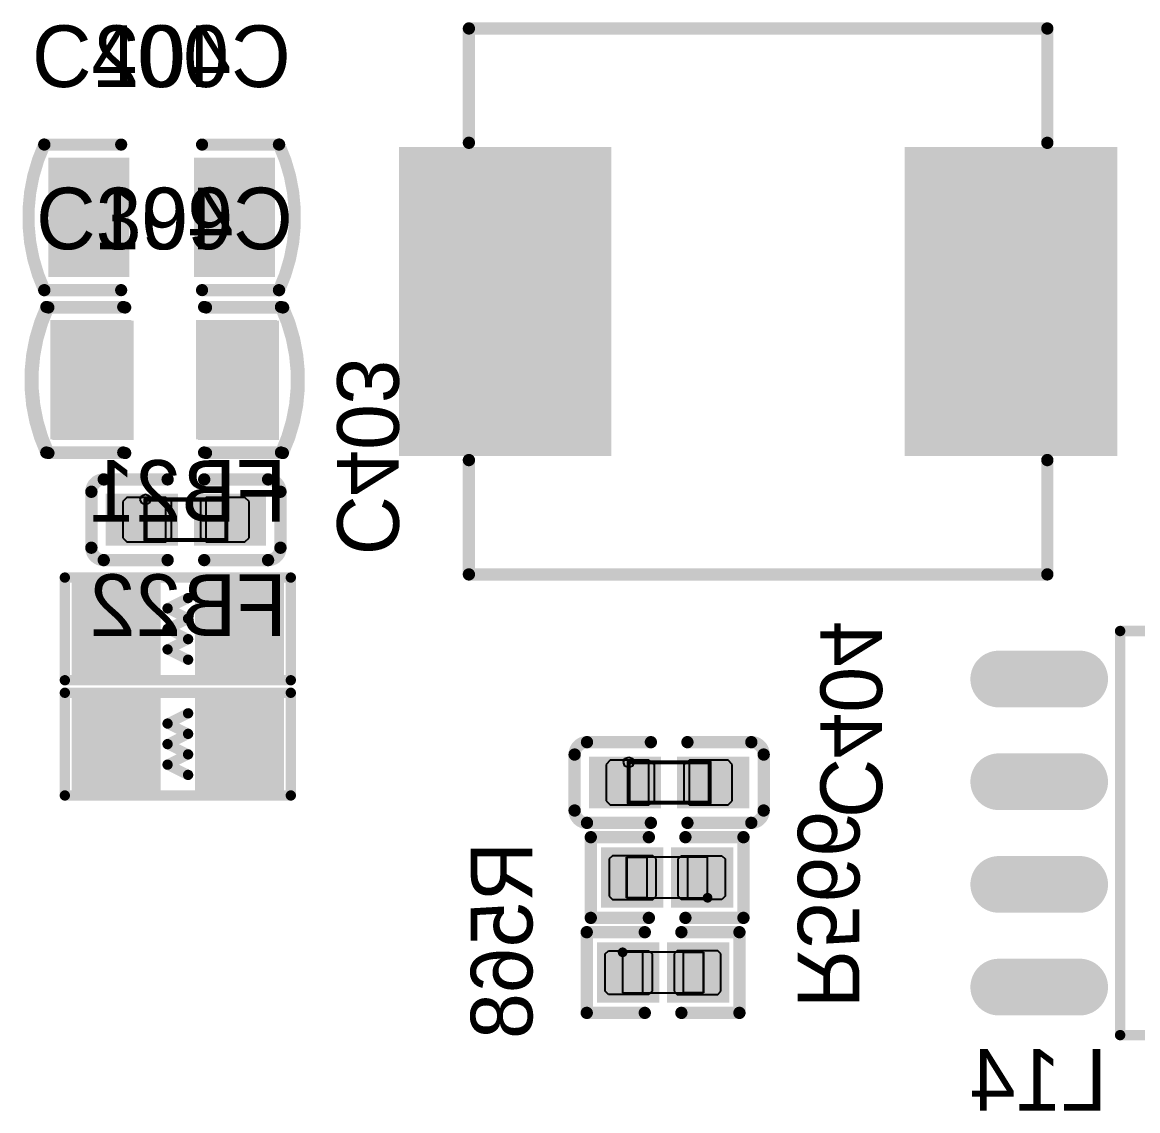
# Model space of a CAD drawing. Header units: millimetres. Extents: x 892 to 1144, y 1011 to 1123.
# Drawn here: x 1008.35 to 1022.14, y 1079.19 to 1092.65 of the extents above; entities that cross this region are included whole.
import ezdxf

# ---------------------------------------------------------------- set-up
doc = ezdxf.new("R2010")
doc.units = ezdxf.units.MM
for name, color, linetype in [('BottomLayer', 5, 'Continuous'), ('BottomOverlay', 54, 'Continuous'), ('BottomPaste', 16, 'Continuous'), ('BottomSolder', 6, 'Continuous'), ('Mechanical15', 56, 'Continuous'), ('Mechanical4', 56, 'Continuous'), ('Mechanical5', 56, 'Continuous'), ('Mechanical6', 56, 'Continuous'), ('TopLayer', 1, 'Continuous'), ('TopOverlay', 2, 'Continuous'), ('TopPaste', 8, 'Continuous'), ('TopSolder', 216, 'Continuous')]:
    doc.layers.add(name, color=color, linetype=linetype)

msp = doc.modelspace()

# ---------------------------------------------------------------- linework, layer by layer
at = {"layer": 'BottomLayer', "const_width": 0.599}
for points in [[(1021.426, 1084.53), (1020.425, 1084.53)], [(1021.426, 1083.26), (1020.425, 1083.26)], [(1021.426, 1081.99), (1020.425, 1081.99)], [(1021.426, 1080.72), (1020.425, 1080.72)]]:
    msp.add_lwpolyline(points, dxfattribs=at)
at = {"layer": 'BottomLayer', "const_width": 0.3}
for points in [[(1020.275, 1084.53, 1), (1020.575, 1084.53, 1)], [(1021.276, 1084.53, 1), (1021.575, 1084.53, 1)], [(1020.275, 1083.26, 1), (1020.575, 1083.26, 1)], [(1021.276, 1083.26, 1), (1021.575, 1083.26, 1)], [(1020.275, 1081.99, 1), (1020.575, 1081.99, 1)], [(1021.276, 1081.99, 1), (1021.575, 1081.99, 1)], [(1020.275, 1080.72, 1), (1020.575, 1080.72, 1)], [(1021.276, 1080.72, 1), (1021.575, 1080.72, 1)]]:
    msp.add_lwpolyline(points, format="xyb", close=True, dxfattribs=at)
at = {"layer": 'BottomLayer'}
for points in [[(1013.11, 1087.39), (1015.534, 1087.39), (1013.11, 1091.01), (1015.534, 1091.01)], [(1019.366, 1087.39), (1021.79, 1087.39), (1019.366, 1091.01), (1021.79, 1091.01)], [(1008.775, 1089.605), (1009.575, 1089.605), (1008.775, 1090.875), (1009.575, 1090.875)], [(1010.575, 1089.605), (1011.375, 1089.605), (1010.575, 1090.875), (1011.375, 1090.875)], [(1008.8, 1087.597), (1009.6, 1087.597), (1008.8, 1088.867), (1009.6, 1088.867)], [(1010.6, 1087.597), (1011.4, 1087.597), (1010.6, 1088.867), (1011.4, 1088.867)], [(1009.435, 1086.23), (1010.225, 1086.23), (1009.435, 1086.77), (1010.225, 1086.77)], [(1010.525, 1086.23), (1011.315, 1086.23), (1010.525, 1086.77), (1011.315, 1086.77)], [(1009.962, 1084.642), (1009.962, 1085.658), (1009.063, 1084.642), (1009.063, 1085.658)], [(1011.486, 1084.642), (1011.486, 1085.658), (1010.587, 1084.642), (1010.587, 1085.658)], [(1009.962, 1083.217), (1009.962, 1084.233), (1009.063, 1083.217), (1009.063, 1084.233)], [(1011.486, 1083.217), (1011.486, 1084.233), (1010.587, 1083.217), (1010.587, 1084.233)], [(1015.41, 1082.98), (1016.2, 1082.98), (1015.41, 1083.52), (1016.2, 1083.52)], [(1016.5, 1082.98), (1017.29, 1082.98), (1016.5, 1083.52), (1017.29, 1083.52)], [(1016.175, 1082.345), (1015.609, 1082.345), (1016.175, 1081.805), (1015.609, 1081.805)], [(1017.041, 1082.345), (1016.475, 1082.345), (1017.041, 1081.805), (1016.475, 1081.805)], [(1015.559, 1080.63), (1016.125, 1080.63), (1015.559, 1081.17), (1016.125, 1081.17)], [(1016.425, 1080.63), (1016.991, 1080.63), (1016.425, 1081.17), (1016.991, 1081.17)]]:
    msp.add_solid(points, dxfattribs=at)
at = {"layer": 'BottomOverlay'}
for points, const_width in [([(1013.874, 1091.162), (1013.874, 1092.576)], 0.152), ([(1013.874, 1092.576), (1021.026, 1092.576)], 0.152), ([(1021.026, 1091.162), (1021.026, 1092.576)], 0.152), ([(1008.625, 1091.14), (1009.575, 1091.14)], 0.15), ([(1010.575, 1091.14), (1011.525, 1091.14)], 0.15), ([(1008.625, 1089.34), (1009.575, 1089.34)], 0.15), ([(1010.575, 1089.34), (1011.525, 1089.34)], 0.15), ([(1008.65, 1089.132), (1009.6, 1089.132)], 0.15), ([(1010.6, 1089.132), (1011.55, 1089.132)], 0.15), ([(1008.65, 1087.332), (1009.6, 1087.332)], 0.15), ([(1010.6, 1087.332), (1011.55, 1087.332)], 0.15), ([(1013.874, 1085.824), (1013.874, 1087.238)], 0.152), ([(1021.026, 1085.824), (1021.026, 1087.238)], 0.152), ([(1009.359, 1086.999), (1010.149, 1086.999)], 0.152), ([(1010.601, 1086.999), (1011.391, 1086.999)], 0.152), ([(1009.206, 1086.154), (1009.206, 1086.846)], 0.152), ([(1011.544, 1086.154), (1011.544, 1086.846)], 0.152), ([(1009.359, 1086.001), (1010.149, 1086.001)], 0.152), ([(1010.601, 1086.001), (1011.391, 1086.001)], 0.152), ([(1008.878, 1085.785), (1011.672, 1085.785)], 0.127), ([(1008.878, 1084.515), (1008.878, 1085.785)], 0.127), ([(1011.672, 1084.515), (1011.672, 1085.785)], 0.127), ([(1013.874, 1085.824), (1021.026, 1085.824)], 0.152), ([(1010.148, 1085.404), (1010.402, 1085.531)], 0.127), ([(1010.148, 1085.404), (1010.402, 1085.277)], 0.127), ([(1010.148, 1085.15), (1010.402, 1085.277)], 0.127), ([(1010.148, 1085.15), (1010.402, 1085.023)], 0.127), ([(1021.926, 1080.126), (1021.926, 1085.124)], 0.13), ([(1021.926, 1085.124), (1023.475, 1085.124)], 0.13), ([(1010.148, 1084.896), (1010.402, 1085.023)], 0.127), ([(1010.148, 1084.896), (1010.402, 1084.769)], 0.127), ([(1008.878, 1084.515), (1011.672, 1084.515)], 0.127), ([(1008.878, 1084.36), (1011.672, 1084.36)], 0.127), ([(1008.878, 1083.09), (1008.878, 1084.36)], 0.127), ([(1011.672, 1083.09), (1011.672, 1084.36)], 0.127), ([(1010.148, 1083.979), (1010.402, 1084.106)], 0.127), ([(1010.148, 1083.979), (1010.402, 1083.852)], 0.127), ([(1010.148, 1083.725), (1010.402, 1083.852)], 0.127), ([(1010.148, 1083.725), (1010.402, 1083.598)], 0.127), ([(1015.334, 1083.749), (1016.124, 1083.749)], 0.152), ([(1016.576, 1083.749), (1017.366, 1083.749)], 0.152), ([(1010.148, 1083.471), (1010.402, 1083.598)], 0.127), ([(1015.181, 1082.904), (1015.181, 1083.596)], 0.152), ([(1017.519, 1082.904), (1017.519, 1083.596)], 0.152), ([(1010.148, 1083.471), (1010.402, 1083.344)], 0.127), ([(1008.878, 1083.09), (1011.672, 1083.09)], 0.127), ([(1015.334, 1082.751), (1016.124, 1082.751)], 0.152), ([(1016.576, 1082.751), (1017.366, 1082.751)], 0.152), ([(1015.381, 1081.576), (1015.381, 1082.574)], 0.152), ([(1015.381, 1082.574), (1016.099, 1082.574)], 0.152), ([(1016.551, 1082.574), (1017.269, 1082.574)], 0.152), ([(1017.269, 1081.576), (1017.269, 1082.574)], 0.152), ([(1015.381, 1081.576), (1016.099, 1081.576)], 0.152), ([(1016.551, 1081.576), (1017.269, 1081.576)], 0.152), ([(1015.331, 1081.399), (1016.049, 1081.399)], 0.152), ([(1015.331, 1080.401), (1015.331, 1081.399)], 0.152), ([(1016.501, 1081.399), (1017.219, 1081.399)], 0.152), ([(1017.219, 1080.401), (1017.219, 1081.399)], 0.152), ([(1015.331, 1080.401), (1016.049, 1080.401)], 0.152), ([(1016.501, 1080.401), (1017.219, 1080.401)], 0.152), ([(1021.926, 1080.126), (1025.924, 1080.126)], 0.13)]:
    msp.add_lwpolyline(points, dxfattribs=dict(at, const_width=const_width))
for points, const_width in [([(1013.836, 1092.576, 1), (1013.912, 1092.576, 1)], 0.0762), ([(1013.836, 1092.576, 1), (1013.912, 1092.576, 1)], 0.0762), ([(1020.988, 1092.576, 1), (1021.064, 1092.576, 1)], 0.0762), ([(1020.988, 1092.576, 1), (1021.064, 1092.576, 1)], 0.0762), ([(1008.587, 1091.14, 1), (1008.662, 1091.14, 1)], 0.075), ([(1008.588, 1091.14, 1), (1008.663, 1091.14, 1)], 0.075), ([(1009.537, 1091.14, 1), (1009.612, 1091.14, 1)], 0.075), ([(1010.537, 1091.14, 1), (1010.612, 1091.14, 1)], 0.075), ([(1011.487, 1091.14, 1), (1011.562, 1091.14, 1)], 0.075), ([(1011.487, 1091.14, 1), (1011.562, 1091.14, 1)], 0.075), ([(1013.836, 1091.162, 1), (1013.912, 1091.162, 1)], 0.0762), ([(1020.988, 1091.162, 1), (1021.064, 1091.162, 1)], 0.0762), ([(1008.585, 1089.339, 1), (1008.66, 1089.339, 1)], 0.075), ([(1008.587, 1089.34, 1), (1008.662, 1089.34, 1)], 0.075), ([(1009.537, 1089.34, 1), (1009.612, 1089.34, 1)], 0.075), ([(1010.537, 1089.34, 1), (1010.612, 1089.34, 1)], 0.075), ([(1011.487, 1089.34, 1), (1011.562, 1089.34, 1)], 0.075), ([(1011.49, 1089.339, 1), (1011.565, 1089.339, 1)], 0.075), ([(1008.612, 1089.132, 1), (1008.687, 1089.132, 1)], 0.075), ([(1008.613, 1089.132, 1), (1008.688, 1089.132, 1)], 0.075), ([(1009.562, 1089.132, 1), (1009.637, 1089.132, 1)], 0.075), ([(1010.562, 1089.132, 1), (1010.637, 1089.132, 1)], 0.075), ([(1011.512, 1089.132, 1), (1011.587, 1089.132, 1)], 0.075), ([(1011.512, 1089.132, 1), (1011.587, 1089.132, 1)], 0.075), ([(1008.61, 1087.331, 1), (1008.685, 1087.331, 1)], 0.075), ([(1008.612, 1087.332, 1), (1008.687, 1087.332, 1)], 0.075), ([(1009.562, 1087.332, 1), (1009.637, 1087.332, 1)], 0.075), ([(1010.562, 1087.332, 1), (1010.637, 1087.332, 1)], 0.075), ([(1011.512, 1087.332, 1), (1011.587, 1087.332, 1)], 0.075), ([(1011.515, 1087.331, 1), (1011.59, 1087.331, 1)], 0.075), ([(1013.836, 1087.238, 1), (1013.912, 1087.238, 1)], 0.0762), ([(1020.988, 1087.238, 1), (1021.064, 1087.238, 1)], 0.0762), ([(1009.321, 1086.999, 1), (1009.397, 1086.999, 1)], 0.0762), ([(1009.321, 1086.999, 1), (1009.397, 1086.999, 1)], 0.0762), ([(1010.111, 1086.999, 1), (1010.187, 1086.999, 1)], 0.0762), ([(1010.563, 1086.999, 1), (1010.639, 1086.999, 1)], 0.0762), ([(1011.353, 1086.999, 1), (1011.429, 1086.999, 1)], 0.0762), ([(1011.353, 1086.999, 1), (1011.429, 1086.999, 1)], 0.0762), ([(1009.168, 1086.846, 1), (1009.244, 1086.846, 1)], 0.0762), ([(1009.168, 1086.846, 1), (1009.244, 1086.846, 1)], 0.0762), ([(1011.506, 1086.846, 1), (1011.582, 1086.846, 1)], 0.0762), ([(1011.506, 1086.846, 1), (1011.582, 1086.846, 1)], 0.0762), ([(1009.168, 1086.154, 1), (1009.244, 1086.154, 1)], 0.0762), ([(1009.168, 1086.154, 1), (1009.244, 1086.154, 1)], 0.0762), ([(1011.506, 1086.154, 1), (1011.582, 1086.154, 1)], 0.0762), ([(1011.506, 1086.154, 1), (1011.582, 1086.154, 1)], 0.0762), ([(1009.321, 1086.001, 1), (1009.397, 1086.001, 1)], 0.0762), ([(1009.321, 1086.001, 1), (1009.397, 1086.001, 1)], 0.0762), ([(1010.111, 1086.001, 1), (1010.187, 1086.001, 1)], 0.0762), ([(1010.563, 1086.001, 1), (1010.639, 1086.001, 1)], 0.0762), ([(1011.353, 1086.001, 1), (1011.429, 1086.001, 1)], 0.0762), ([(1011.353, 1086.001, 1), (1011.429, 1086.001, 1)], 0.0762), ([(1008.846, 1085.785, 1), (1008.91, 1085.785, 1)], 0.0635), ([(1008.846, 1085.785, 1), (1008.91, 1085.785, 1)], 0.0635), ([(1011.64, 1085.785, 1), (1011.704, 1085.785, 1)], 0.0635), ([(1011.64, 1085.785, 1), (1011.704, 1085.785, 1)], 0.0635), ([(1013.836, 1085.824, 1), (1013.912, 1085.824, 1)], 0.0762), ([(1013.836, 1085.824, 1), (1013.912, 1085.824, 1)], 0.0762), ([(1020.988, 1085.824, 1), (1021.064, 1085.824, 1)], 0.0762), ([(1020.988, 1085.824, 1), (1021.064, 1085.824, 1)], 0.0762), ([(1010.37, 1085.531, 1), (1010.434, 1085.531, 1)], 0.0635), ([(1010.116, 1085.404, 1), (1010.18, 1085.404, 1)], 0.0635), ([(1010.116, 1085.404, 1), (1010.18, 1085.404, 1)], 0.0635), ([(1010.37, 1085.277, 1), (1010.434, 1085.277, 1)], 0.0635), ([(1010.37, 1085.277, 1), (1010.434, 1085.277, 1)], 0.0635), ([(1010.116, 1085.15, 1), (1010.18, 1085.15, 1)], 0.0635), ([(1010.116, 1085.15, 1), (1010.18, 1085.15, 1)], 0.0635), ([(1021.894, 1085.124, 1), (1021.958, 1085.124, 1)], 0.0648), ([(1021.894, 1085.124, 1), (1021.958, 1085.124, 1)], 0.0648), ([(1010.116, 1084.896, 1), (1010.18, 1084.896, 1)], 0.0635), ([(1010.116, 1084.896, 1), (1010.18, 1084.896, 1)], 0.0635), ([(1010.37, 1085.023, 1), (1010.434, 1085.023, 1)], 0.0635), ([(1010.37, 1085.023, 1), (1010.434, 1085.023, 1)], 0.0635), ([(1010.37, 1084.769, 1), (1010.434, 1084.769, 1)], 0.0635), ([(1008.846, 1084.515, 1), (1008.91, 1084.515, 1)], 0.0635), ([(1008.846, 1084.515, 1), (1008.91, 1084.515, 1)], 0.0635), ([(1011.64, 1084.515, 1), (1011.704, 1084.515, 1)], 0.0635), ([(1011.64, 1084.515, 1), (1011.704, 1084.515, 1)], 0.0635), ([(1008.846, 1084.36, 1), (1008.91, 1084.36, 1)], 0.0635), ([(1008.846, 1084.36, 1), (1008.91, 1084.36, 1)], 0.0635), ([(1011.64, 1084.36, 1), (1011.704, 1084.36, 1)], 0.0635), ([(1011.64, 1084.36, 1), (1011.704, 1084.36, 1)], 0.0635), ([(1010.37, 1084.106, 1), (1010.434, 1084.106, 1)], 0.0635), ([(1010.116, 1083.979, 1), (1010.18, 1083.979, 1)], 0.0635), ([(1010.116, 1083.979, 1), (1010.18, 1083.979, 1)], 0.0635), ([(1010.37, 1083.852, 1), (1010.434, 1083.852, 1)], 0.0635), ([(1010.37, 1083.852, 1), (1010.434, 1083.852, 1)], 0.0635), ([(1010.116, 1083.725, 1), (1010.18, 1083.725, 1)], 0.0635), ([(1010.116, 1083.725, 1), (1010.18, 1083.725, 1)], 0.0635), ([(1015.296, 1083.749, 1), (1015.372, 1083.749, 1)], 0.0762), ([(1015.296, 1083.749, 1), (1015.372, 1083.749, 1)], 0.0762), ([(1016.086, 1083.749, 1), (1016.162, 1083.749, 1)], 0.0762), ([(1016.538, 1083.749, 1), (1016.614, 1083.749, 1)], 0.0762), ([(1017.328, 1083.749, 1), (1017.404, 1083.749, 1)], 0.0762), ([(1017.328, 1083.749, 1), (1017.404, 1083.749, 1)], 0.0762), ([(1010.37, 1083.598, 1), (1010.434, 1083.598, 1)], 0.0635), ([(1010.37, 1083.598, 1), (1010.434, 1083.598, 1)], 0.0635), ([(1015.143, 1083.596, 1), (1015.219, 1083.596, 1)], 0.0762), ([(1015.143, 1083.596, 1), (1015.219, 1083.596, 1)], 0.0762), ([(1017.481, 1083.596, 1), (1017.557, 1083.596, 1)], 0.0762), ([(1017.481, 1083.596, 1), (1017.557, 1083.596, 1)], 0.0762), ([(1010.116, 1083.471, 1), (1010.18, 1083.471, 1)], 0.0635), ([(1010.116, 1083.471, 1), (1010.18, 1083.471, 1)], 0.0635), ([(1010.37, 1083.344, 1), (1010.434, 1083.344, 1)], 0.0635), ([(1008.846, 1083.09, 1), (1008.91, 1083.09, 1)], 0.0635), ([(1008.846, 1083.09, 1), (1008.91, 1083.09, 1)], 0.0635), ([(1011.64, 1083.09, 1), (1011.704, 1083.09, 1)], 0.0635), ([(1011.64, 1083.09, 1), (1011.704, 1083.09, 1)], 0.0635), ([(1015.143, 1082.904, 1), (1015.219, 1082.904, 1)], 0.0762), ([(1015.143, 1082.904, 1), (1015.219, 1082.904, 1)], 0.0762), ([(1017.481, 1082.904, 1), (1017.557, 1082.904, 1)], 0.0762), ([(1017.481, 1082.904, 1), (1017.557, 1082.904, 1)], 0.0762), ([(1015.296, 1082.751, 1), (1015.372, 1082.751, 1)], 0.0762), ([(1015.296, 1082.751, 1), (1015.372, 1082.751, 1)], 0.0762), ([(1016.086, 1082.751, 1), (1016.162, 1082.751, 1)], 0.0762), ([(1016.538, 1082.751, 1), (1016.614, 1082.751, 1)], 0.0762), ([(1017.328, 1082.751, 1), (1017.404, 1082.751, 1)], 0.0762), ([(1017.328, 1082.751, 1), (1017.404, 1082.751, 1)], 0.0762), ([(1015.343, 1082.574, 1), (1015.419, 1082.574, 1)], 0.0762), ([(1015.343, 1082.574, 1), (1015.419, 1082.574, 1)], 0.0762), ([(1016.061, 1082.574, 1), (1016.137, 1082.574, 1)], 0.0762), ([(1016.513, 1082.574, 1), (1016.589, 1082.574, 1)], 0.0762), ([(1017.231, 1082.574, 1), (1017.307, 1082.574, 1)], 0.0762), ([(1017.231, 1082.574, 1), (1017.307, 1082.574, 1)], 0.0762), ([(1015.343, 1081.576, 1), (1015.419, 1081.576, 1)], 0.0762), ([(1015.343, 1081.576, 1), (1015.419, 1081.576, 1)], 0.0762), ([(1016.061, 1081.576, 1), (1016.137, 1081.576, 1)], 0.0762), ([(1016.513, 1081.576, 1), (1016.589, 1081.576, 1)], 0.0762), ([(1017.231, 1081.576, 1), (1017.307, 1081.576, 1)], 0.0762), ([(1017.231, 1081.576, 1), (1017.307, 1081.576, 1)], 0.0762), ([(1015.293, 1081.399, 1), (1015.369, 1081.399, 1)], 0.0762), ([(1015.293, 1081.399, 1), (1015.369, 1081.399, 1)], 0.0762), ([(1016.011, 1081.399, 1), (1016.087, 1081.399, 1)], 0.0762), ([(1016.463, 1081.399, 1), (1016.539, 1081.399, 1)], 0.0762), ([(1017.181, 1081.399, 1), (1017.257, 1081.399, 1)], 0.0762), ([(1017.181, 1081.399, 1), (1017.257, 1081.399, 1)], 0.0762), ([(1015.293, 1080.401, 1), (1015.369, 1080.401, 1)], 0.0762), ([(1015.293, 1080.401, 1), (1015.369, 1080.401, 1)], 0.0762), ([(1016.011, 1080.401, 1), (1016.087, 1080.401, 1)], 0.0762), ([(1016.463, 1080.401, 1), (1016.539, 1080.401, 1)], 0.0762), ([(1017.181, 1080.401, 1), (1017.257, 1080.401, 1)], 0.0762), ([(1017.181, 1080.401, 1), (1017.257, 1080.401, 1)], 0.0762), ([(1021.894, 1080.126, 1), (1021.958, 1080.126, 1)], 0.0648), ([(1021.894, 1080.126, 1), (1021.958, 1080.126, 1)], 0.0648)]:
    msp.add_lwpolyline(points, format="xyb", close=True, dxfattribs=dict(at, const_width=const_width))
for points, const_width in [([(1008.623, 1089.339, -0.21896), (1008.626, 1091.14)], 0.15), ([(1011.524, 1091.14, -0.21896), (1011.527, 1089.339)], 0.15), ([(1008.648, 1087.331, -0.21896), (1008.651, 1089.132)], 0.15), ([(1011.549, 1089.132, -0.21896), (1011.552, 1087.331)], 0.15), ([(1009.206, 1086.846, -0.414214), (1009.359, 1086.999)], 0.152), ([(1011.391, 1086.999, -0.414214), (1011.544, 1086.846)], 0.152), ([(1009.359, 1086.001, -0.414214), (1009.206, 1086.154)], 0.152), ([(1011.544, 1086.154, -0.414214), (1011.391, 1086.001)], 0.152), ([(1015.181, 1083.596, -0.414214), (1015.334, 1083.749)], 0.152), ([(1017.366, 1083.749, -0.414214), (1017.519, 1083.596)], 0.152), ([(1015.334, 1082.751, -0.414214), (1015.181, 1082.904)], 0.152), ([(1017.519, 1082.904, -0.414214), (1017.366, 1082.751)], 0.152)]:
    msp.add_lwpolyline(points, format="xyb", dxfattribs=dict(at, const_width=const_width))
at = {"layer": 'BottomPaste'}
for p, q in [((1009.645, 1086.775), (1009.595, 1086.725)), ((1010.125, 1086.775), (1009.645, 1086.775)), ((1010.195, 1086.725), (1010.125, 1086.775)), ((1010.625, 1086.775), (1010.555, 1086.725)), ((1011.105, 1086.775), (1010.625, 1086.775)), ((1011.155, 1086.725), (1011.105, 1086.775)), ((1009.595, 1086.725), (1009.595, 1086.275)), ((1010.195, 1086.275), (1010.195, 1086.725)), ((1010.555, 1086.725), (1010.555, 1086.275)), ((1011.155, 1086.275), (1011.155, 1086.725)), ((1009.595, 1086.275), (1009.645, 1086.225)), ((1009.645, 1086.225), (1010.125, 1086.225)), ((1010.125, 1086.225), (1010.195, 1086.275)), ((1010.555, 1086.275), (1010.625, 1086.225)), ((1010.625, 1086.225), (1011.105, 1086.225)), ((1011.105, 1086.225), (1011.155, 1086.275)), ((1015.62, 1083.525), (1015.57, 1083.475)), ((1015.57, 1083.475), (1015.57, 1083.025)), ((1016.1, 1083.525), (1015.62, 1083.525)), ((1016.17, 1083.475), (1016.1, 1083.525)), ((1016.17, 1083.025), (1016.17, 1083.475)), ((1016.6, 1083.525), (1016.53, 1083.475)), ((1016.53, 1083.475), (1016.53, 1083.025)), ((1017.08, 1083.525), (1016.6, 1083.525)), ((1017.13, 1083.475), (1017.08, 1083.525)), ((1017.13, 1083.025), (1017.13, 1083.475)), ((1015.57, 1083.025), (1015.62, 1082.975)), ((1016.1, 1082.975), (1016.17, 1083.025)), ((1016.53, 1083.025), (1016.6, 1082.975)), ((1017.08, 1082.975), (1017.13, 1083.025)), ((1015.62, 1082.975), (1016.1, 1082.975)), ((1016.6, 1082.975), (1017.08, 1082.975)), ((1015.649, 1082.345), (1015.609, 1082.305)), ((1016.15, 1082.345), (1015.649, 1082.345)), ((1016.19, 1082.305), (1016.15, 1082.345)), ((1016.46, 1082.305), (1016.5, 1082.345)), ((1016.5, 1082.345), (1017.001, 1082.345)), ((1017.001, 1082.345), (1017.041, 1082.305)), ((1015.609, 1082.305), (1015.609, 1081.845)), ((1016.19, 1081.845), (1016.19, 1082.305)), ((1016.46, 1081.845), (1016.46, 1082.305)), ((1017.041, 1082.305), (1017.041, 1081.845)), ((1015.609, 1081.845), (1015.649, 1081.805)), ((1015.649, 1081.805), (1016.15, 1081.805)), ((1016.15, 1081.805), (1016.19, 1081.845)), ((1016.5, 1081.805), (1016.46, 1081.845)), ((1017.001, 1081.805), (1016.5, 1081.805)), ((1017.041, 1081.845), (1017.001, 1081.805)), ((1015.559, 1081.13), (1015.599, 1081.17)), ((1015.559, 1080.67), (1015.559, 1081.13)), ((1015.599, 1081.17), (1016.1, 1081.17)), ((1016.1, 1081.17), (1016.14, 1081.13)), ((1016.14, 1081.13), (1016.14, 1080.67)), ((1016.45, 1081.17), (1016.41, 1081.13)), ((1016.41, 1081.13), (1016.41, 1080.67)), ((1016.951, 1081.17), (1016.45, 1081.17)), ((1016.991, 1081.13), (1016.951, 1081.17)), ((1016.991, 1080.67), (1016.991, 1081.13)), ((1015.599, 1080.63), (1015.559, 1080.67)), ((1016.1, 1080.63), (1015.599, 1080.63)), ((1016.14, 1080.67), (1016.1, 1080.63)), ((1016.41, 1080.67), (1016.45, 1080.63)), ((1016.45, 1080.63), (1016.951, 1080.63)), ((1016.951, 1080.63), (1016.991, 1080.67))]:
    msp.add_line(p, q, dxfattribs=at)
at = {"layer": 'BottomPaste', "const_width": 0.599}
for points in [[(1021.426, 1084.53), (1020.425, 1084.53)], [(1021.426, 1083.26), (1020.425, 1083.26)], [(1021.426, 1081.99), (1020.425, 1081.99)], [(1021.426, 1080.72), (1020.425, 1080.72)]]:
    msp.add_lwpolyline(points, dxfattribs=at)
at = {"layer": 'BottomPaste', "const_width": 0.3}
for points in [[(1020.275, 1084.53, 1), (1020.575, 1084.53, 1)], [(1021.276, 1084.53, 1), (1021.575, 1084.53, 1)], [(1020.275, 1083.26, 1), (1020.575, 1083.26, 1)], [(1021.276, 1083.26, 1), (1021.575, 1083.26, 1)], [(1020.275, 1081.99, 1), (1020.575, 1081.99, 1)], [(1021.276, 1081.99, 1), (1021.575, 1081.99, 1)], [(1020.275, 1080.72, 1), (1020.575, 1080.72, 1)], [(1021.276, 1080.72, 1), (1021.575, 1080.72, 1)]]:
    msp.add_lwpolyline(points, format="xyb", close=True, dxfattribs=at)
at = {"layer": 'BottomPaste'}
for points in [[(1013.11, 1087.39), (1015.534, 1087.39), (1013.11, 1091.01), (1015.534, 1091.01)], [(1019.366, 1087.39), (1021.79, 1087.39), (1019.366, 1091.01), (1021.79, 1091.01)], [(1008.775, 1089.605), (1009.575, 1089.605), (1008.775, 1090.875), (1009.575, 1090.875)], [(1010.575, 1089.605), (1011.375, 1089.605), (1010.575, 1090.875), (1011.375, 1090.875)], [(1008.8, 1087.597), (1009.6, 1087.597), (1008.8, 1088.867), (1009.6, 1088.867)], [(1010.6, 1087.597), (1011.4, 1087.597), (1010.6, 1088.867), (1011.4, 1088.867)], [(1009.435, 1086.23), (1010.225, 1086.23), (1009.435, 1086.77), (1010.225, 1086.77)], [(1010.525, 1086.23), (1011.315, 1086.23), (1010.525, 1086.77), (1011.315, 1086.77)], [(1009.962, 1084.642), (1009.962, 1085.658), (1009.063, 1084.642), (1009.063, 1085.658)], [(1011.486, 1084.642), (1011.486, 1085.658), (1010.587, 1084.642), (1010.587, 1085.658)], [(1009.962, 1083.217), (1009.962, 1084.233), (1009.063, 1083.217), (1009.063, 1084.233)], [(1011.486, 1083.217), (1011.486, 1084.233), (1010.587, 1083.217), (1010.587, 1084.233)], [(1015.41, 1082.98), (1016.2, 1082.98), (1015.41, 1083.52), (1016.2, 1083.52)], [(1016.5, 1082.98), (1017.29, 1082.98), (1016.5, 1083.52), (1017.29, 1083.52)], [(1016.175, 1082.345), (1015.609, 1082.345), (1016.175, 1081.805), (1015.609, 1081.805)], [(1017.041, 1082.345), (1016.475, 1082.345), (1017.041, 1081.805), (1016.475, 1081.805)], [(1015.559, 1080.63), (1016.125, 1080.63), (1015.559, 1081.17), (1016.125, 1081.17)], [(1016.425, 1080.63), (1016.991, 1080.63), (1016.425, 1081.17), (1016.991, 1081.17)]]:
    msp.add_solid(points, dxfattribs=at)
at = {"layer": 'BottomSolder', "const_width": 0.701}
for points in [[(1021.426, 1084.53), (1020.425, 1084.53)], [(1021.426, 1083.26), (1020.425, 1083.26)], [(1021.426, 1081.99), (1020.425, 1081.99)], [(1021.426, 1080.72), (1020.425, 1080.72)]]:
    msp.add_lwpolyline(points, dxfattribs=at)
at = {"layer": 'BottomSolder', "const_width": 0.351}
for points in [[(1020.25, 1084.53, 1), (1020.6, 1084.53, 1)], [(1021.25, 1084.53, 1), (1021.601, 1084.53, 1)], [(1020.25, 1083.26, 1), (1020.6, 1083.26, 1)], [(1021.25, 1083.26, 1), (1021.601, 1083.26, 1)], [(1020.25, 1081.99, 1), (1020.6, 1081.99, 1)], [(1021.25, 1081.99, 1), (1021.601, 1081.99, 1)], [(1020.25, 1080.72, 1), (1020.6, 1080.72, 1)], [(1021.25, 1080.72, 1), (1021.601, 1080.72, 1)]]:
    msp.add_lwpolyline(points, format="xyb", close=True, dxfattribs=at)
at = {"layer": 'BottomSolder'}
for points in [[(1013.008, 1087.288), (1015.636, 1087.288), (1013.008, 1091.112), (1015.636, 1091.112)], [(1019.264, 1087.288), (1021.892, 1087.288), (1019.264, 1091.112), (1021.892, 1091.112)], [(1008.673, 1089.503), (1009.677, 1089.503), (1008.673, 1090.977), (1009.677, 1090.977)], [(1010.473, 1089.503), (1011.477, 1089.503), (1010.473, 1090.977), (1011.477, 1090.977)], [(1008.698, 1087.495), (1009.702, 1087.495), (1008.698, 1088.969), (1009.702, 1088.969)], [(1010.498, 1087.495), (1011.502, 1087.495), (1010.498, 1088.969), (1011.502, 1088.969)], [(1009.384, 1086.179), (1010.276, 1086.179), (1009.384, 1086.821), (1010.276, 1086.821)], [(1010.474, 1086.179), (1011.366, 1086.179), (1010.474, 1086.821), (1011.366, 1086.821)], [(1010.064, 1084.54), (1010.064, 1085.76), (1008.962, 1084.54), (1008.962, 1085.76)], [(1011.588, 1084.54), (1011.588, 1085.76), (1010.486, 1084.54), (1010.486, 1085.76)], [(1010.064, 1083.115), (1010.064, 1084.335), (1008.962, 1083.115), (1008.962, 1084.335)], [(1011.588, 1083.115), (1011.588, 1084.335), (1010.486, 1083.115), (1010.486, 1084.335)], [(1015.359, 1082.929), (1016.251, 1082.929), (1015.359, 1083.571), (1016.251, 1083.571)], [(1016.449, 1082.929), (1017.341, 1082.929), (1016.449, 1083.571), (1017.341, 1083.571)], [(1016.277, 1082.447), (1015.508, 1082.447), (1016.277, 1081.703), (1015.508, 1081.703)], [(1017.142, 1082.447), (1016.373, 1082.447), (1017.142, 1081.703), (1016.373, 1081.703)], [(1015.458, 1080.528), (1016.227, 1080.528), (1015.458, 1081.272), (1016.227, 1081.272)], [(1016.323, 1080.528), (1017.092, 1080.528), (1016.323, 1081.272), (1017.092, 1081.272)]]:
    msp.add_solid(points, dxfattribs=at)
at = {"layer": 'Mechanical15'}
for p, q in [((1009.81, 1086.75), (1009.829, 1086.796)), ((1009.829, 1086.704), (1009.81, 1086.75)), ((1009.829, 1086.796), (1009.875, 1086.815)), ((1009.875, 1086.815), (1009.921, 1086.796)), ((1010.125, 1086.75), (1009.875, 1086.75)), ((1009.875, 1086.75), (1009.875, 1086.25)), ((1009.921, 1086.796), (1009.94, 1086.75)), ((1009.94, 1086.75), (1009.921, 1086.704)), ((1010.125, 1086.25), (1010.125, 1086.75)), ((1010.625, 1086.75), (1010.875, 1086.75)), ((1010.625, 1086.25), (1010.625, 1086.75)), ((1010.875, 1086.75), (1010.875, 1086.25)), ((1009.875, 1086.685), (1009.829, 1086.704)), ((1009.921, 1086.704), (1009.875, 1086.685)), ((1009.875, 1086.25), (1010.125, 1086.25)), ((1010.875, 1086.25), (1010.625, 1086.25)), ((1015.785, 1083.5), (1015.804, 1083.546)), ((1015.804, 1083.454), (1015.785, 1083.5)), ((1015.804, 1083.546), (1015.85, 1083.565)), ((1015.85, 1083.435), (1015.804, 1083.454)), ((1015.85, 1083.565), (1015.896, 1083.546)), ((1016.1, 1083.5), (1015.85, 1083.5)), ((1015.85, 1083.5), (1015.85, 1083)), ((1015.896, 1083.454), (1015.85, 1083.435)), ((1015.896, 1083.546), (1015.915, 1083.5)), ((1015.915, 1083.5), (1015.896, 1083.454)), ((1016.1, 1083), (1016.1, 1083.5)), ((1016.6, 1083.5), (1016.85, 1083.5)), ((1016.6, 1083), (1016.6, 1083.5)), ((1016.85, 1083.5), (1016.85, 1083)), ((1015.85, 1083), (1016.1, 1083)), ((1016.85, 1083), (1016.6, 1083))]:
    msp.add_line(p, q, dxfattribs=at)
at = {"layer": 'Mechanical15', "const_width": 0.0508}
for points in [[(1009.875, 1086.75), (1010.875, 1086.75)], [(1009.875, 1086.25), (1009.875, 1086.75)], [(1010.875, 1086.25), (1010.875, 1086.75)], [(1009.875, 1086.25), (1010.875, 1086.25)], [(1015.85, 1083.5), (1016.85, 1083.5)], [(1015.85, 1083), (1015.85, 1083.5)], [(1016.85, 1083), (1016.85, 1083.5)], [(1015.85, 1083), (1016.85, 1083)]]:
    msp.add_lwpolyline(points, dxfattribs=at)
at = {"layer": 'Mechanical15', "const_width": 0.0254}
for points in [[(1009.862, 1086.75, 1), (1009.888, 1086.75, 1)], [(1009.862, 1086.75, 1), (1009.888, 1086.75, 1)], [(1010.862, 1086.75, 1), (1010.888, 1086.75, 1)], [(1010.862, 1086.75, 1), (1010.888, 1086.75, 1)], [(1009.862, 1086.25, 1), (1009.888, 1086.25, 1)], [(1009.862, 1086.25, 1), (1009.888, 1086.25, 1)], [(1010.862, 1086.25, 1), (1010.888, 1086.25, 1)], [(1010.862, 1086.25, 1), (1010.888, 1086.25, 1)], [(1015.837, 1083.5, 1), (1015.863, 1083.5, 1)], [(1015.837, 1083.5, 1), (1015.863, 1083.5, 1)], [(1016.837, 1083.5, 1), (1016.863, 1083.5, 1)], [(1016.837, 1083.5, 1), (1016.863, 1083.5, 1)], [(1015.837, 1083, 1), (1015.863, 1083, 1)], [(1015.837, 1083, 1), (1015.863, 1083, 1)], [(1016.837, 1083, 1), (1016.863, 1083, 1)], [(1016.837, 1083, 1), (1016.863, 1083, 1)]]:
    msp.add_lwpolyline(points, format="xyb", close=True, dxfattribs=at)
at = {"layer": 'Mechanical4'}
for p, q in [((1016.825, 1082.325), (1015.825, 1082.325)), ((1015.825, 1082.325), (1015.825, 1081.825)), ((1016.825, 1081.825), (1016.825, 1082.325)), ((1015.825, 1081.825), (1016.825, 1081.825)), ((1016.775, 1081.15), (1015.775, 1081.15)), ((1015.775, 1081.15), (1015.775, 1080.65)), ((1016.775, 1080.65), (1016.775, 1081.15)), ((1015.775, 1080.65), (1016.775, 1080.65))]:
    msp.add_line(p, q, dxfattribs=at)
at = {"layer": 'Mechanical5'}
for p, q in [((1015.824, 1081.825), (1015.824, 1082.325)), ((1015.824, 1082.325), (1016.074, 1082.325)), ((1016.074, 1082.325), (1016.074, 1081.825)), ((1016.825, 1082.325), (1016.575, 1082.325)), ((1016.575, 1082.325), (1016.575, 1081.825)), ((1016.825, 1081.825), (1016.825, 1082.325)), ((1016.074, 1081.825), (1015.824, 1081.825)), ((1016.575, 1081.825), (1016.825, 1081.825)), ((1016.025, 1081.15), (1015.775, 1081.15)), ((1015.775, 1081.15), (1015.775, 1080.65)), ((1016.025, 1080.65), (1016.025, 1081.15)), ((1016.526, 1081.15), (1016.776, 1081.15)), ((1016.526, 1080.65), (1016.526, 1081.15)), ((1016.776, 1081.15), (1016.776, 1080.65)), ((1015.775, 1080.65), (1016.025, 1080.65)), ((1016.776, 1080.65), (1016.526, 1080.65))]:
    msp.add_line(p, q, dxfattribs=at)
at = {"layer": 'Mechanical6'}
for points, const_width in [([(1016.855, 1081.825, 1), (1016.795, 1081.825, 1)], 0.06), ([(1016.78, 1081.825, 1), (1016.81, 1081.825, 1)], 0.03), ([(1016.84, 1081.825, 1), (1016.87, 1081.825, 1)], 0.03), ([(1015.805, 1081.15, 1), (1015.745, 1081.15, 1)], 0.06), ([(1015.73, 1081.15, 1), (1015.76, 1081.15, 1)], 0.03), ([(1015.79, 1081.15, 1), (1015.82, 1081.15, 1)], 0.03)]:
    msp.add_lwpolyline(points, format="xyb", close=True, dxfattribs=dict(at, const_width=const_width))
at = {"layer": 'TopLayer'}
for points in [[(1008.775, 1089.605), (1009.575, 1089.605), (1008.775, 1090.875), (1009.575, 1090.875)], [(1010.575, 1089.605), (1011.375, 1089.605), (1010.575, 1090.875), (1011.375, 1090.875)], [(1008.825, 1087.59), (1009.625, 1087.59), (1008.825, 1088.86), (1009.625, 1088.86)], [(1010.625, 1087.59), (1011.425, 1087.59), (1010.625, 1088.86), (1011.425, 1088.86)]]:
    msp.add_solid(points, dxfattribs=at)
at = {"layer": 'TopOverlay', "const_width": 0.15}
for points in [[(1008.626, 1089.34, -0.21896), (1008.623, 1091.141)], [(1011.527, 1091.141, -0.21896), (1011.524, 1089.34)], [(1008.676, 1087.325, -0.21896), (1008.673, 1089.126)], [(1011.577, 1089.126, -0.21896), (1011.574, 1087.325)]]:
    msp.add_lwpolyline(points, format="xyb", dxfattribs=at)
at = {"layer": 'TopOverlay', "const_width": 0.075}
for points in [[(1008.585, 1091.141, 1), (1008.66, 1091.141, 1)], [(1008.587, 1091.14, 1), (1008.662, 1091.14, 1)], [(1009.537, 1091.14, 1), (1009.612, 1091.14, 1)], [(1010.537, 1091.14, 1), (1010.612, 1091.14, 1)], [(1011.487, 1091.14, 1), (1011.562, 1091.14, 1)], [(1011.49, 1091.141, 1), (1011.565, 1091.141, 1)], [(1008.587, 1089.34, 1), (1008.662, 1089.34, 1)], [(1008.588, 1089.34, 1), (1008.663, 1089.34, 1)], [(1009.537, 1089.34, 1), (1009.612, 1089.34, 1)], [(1010.537, 1089.34, 1), (1010.612, 1089.34, 1)], [(1011.487, 1089.34, 1), (1011.562, 1089.34, 1)], [(1011.487, 1089.34, 1), (1011.562, 1089.34, 1)], [(1008.635, 1089.126, 1), (1008.71, 1089.126, 1)], [(1008.637, 1089.125, 1), (1008.712, 1089.125, 1)], [(1009.587, 1089.125, 1), (1009.662, 1089.125, 1)], [(1010.587, 1089.125, 1), (1010.662, 1089.125, 1)], [(1011.537, 1089.125, 1), (1011.612, 1089.125, 1)], [(1011.54, 1089.126, 1), (1011.615, 1089.126, 1)], [(1008.637, 1087.325, 1), (1008.712, 1087.325, 1)], [(1008.638, 1087.325, 1), (1008.713, 1087.325, 1)], [(1009.587, 1087.325, 1), (1009.662, 1087.325, 1)], [(1010.587, 1087.325, 1), (1010.662, 1087.325, 1)], [(1011.537, 1087.325, 1), (1011.612, 1087.325, 1)], [(1011.537, 1087.325, 1), (1011.612, 1087.325, 1)]]:
    msp.add_lwpolyline(points, format="xyb", close=True, dxfattribs=at)
at = {"layer": 'TopOverlay', "const_width": 0.15}
for points in [[(1008.625, 1091.14), (1009.575, 1091.14)], [(1010.575, 1091.14), (1011.525, 1091.14)], [(1008.625, 1089.34), (1009.575, 1089.34)], [(1010.575, 1089.34), (1011.525, 1089.34)], [(1008.675, 1089.125), (1009.625, 1089.125)], [(1010.625, 1089.125), (1011.575, 1089.125)], [(1008.675, 1087.325), (1009.625, 1087.325)], [(1010.625, 1087.325), (1011.575, 1087.325)]]:
    msp.add_lwpolyline(points, dxfattribs=at)
at = {"layer": 'TopPaste'}
for points in [[(1008.775, 1089.605), (1009.575, 1089.605), (1008.775, 1090.875), (1009.575, 1090.875)], [(1010.575, 1089.605), (1011.375, 1089.605), (1010.575, 1090.875), (1011.375, 1090.875)], [(1008.825, 1087.59), (1009.625, 1087.59), (1008.825, 1088.86), (1009.625, 1088.86)], [(1010.625, 1087.59), (1011.425, 1087.59), (1010.625, 1088.86), (1011.425, 1088.86)]]:
    msp.add_solid(points, dxfattribs=at)
at = {"layer": 'TopSolder'}
for points in [[(1008.673, 1089.503), (1009.677, 1089.503), (1008.673, 1090.977), (1009.677, 1090.977)], [(1010.473, 1089.503), (1011.477, 1089.503), (1010.473, 1090.977), (1011.477, 1090.977)], [(1008.723, 1087.488), (1009.727, 1087.488), (1008.723, 1088.962), (1009.727, 1088.962)], [(1010.523, 1087.488), (1011.527, 1087.488), (1010.523, 1088.962), (1011.527, 1088.962)]]:
    msp.add_solid(points, dxfattribs=at)

# ---------------------------------------------------------------- texts
at = {"layer": 'BottomOverlay', "text_generation_flag": 2}
for s, p in [('C402', (1011.672, 1091.852)), ('C401', (1011.698, 1089.845)), ('FB21', (1011.618, 1086.475)), ('FB22', (1011.62, 1085.063)), ('L14', (1021.765, 1079.191))]:
    msp.add_text(s, height=0.762, dxfattribs=at).set_placement(p)
for s, rotation, p in [('C403', 270, (1012.245, 1086.061)), ('C404', 270, (1018.22, 1082.811)), ('R566', 270, (1017.941, 1080.461)), ('R568', 90, (1014.659, 1082.514))]:
    msp.add_text(s, height=0.762, rotation=rotation, dxfattribs=at).set_placement(p)
at = {"layer": 'TopOverlay'}
for s, p in [('C400', (1008.472, 1091.852)), ('C399', (1008.523, 1089.845))]:
    msp.add_text(s, height=0.762, dxfattribs=at).set_placement(p)

doc.saveas('drawing.dxf')
